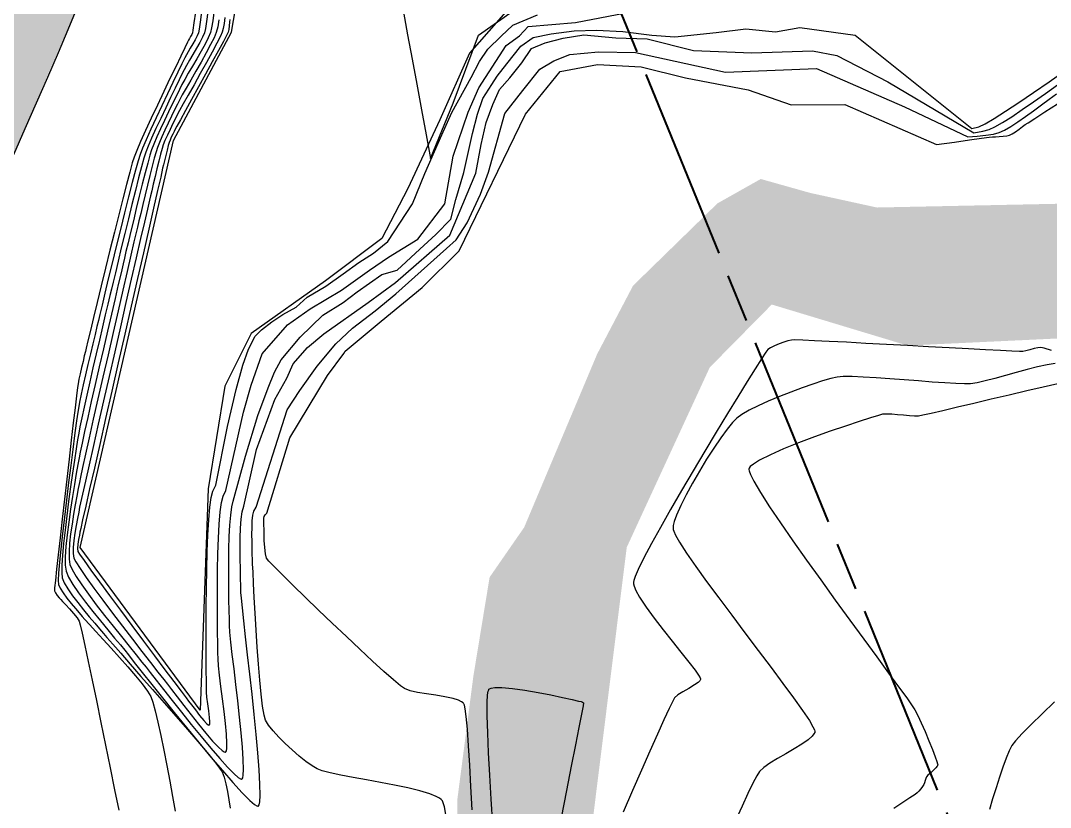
# Model space of a CAD drawing. Header units: metres. Extents: x 708941 to 724052, y 5405153 to 5413472.
# Drawn here: x 710142.2 to 710272.2, y 5412063.1 to 5412162.4 of the extents above; entities that cross this region are included whole.
import ezdxf

# ---------------------------------------------------------------- set-up
doc = ezdxf.new("R2010")
doc.units = ezdxf.units.M
doc.header["$LTSCALE"] = 12.7
doc.header["$MEASUREMENT"] = 0
doc.linetypes.add('ACAD_ISO08W100', pattern=[36, 24, -3, 6, -3])
for name, color, linetype in [('CONT-MJR1', 252, 'Continuous'), ('CONT-MNR1', 251, 'Continuous'), ('contornos2', 7, 'Continuous'), ('rio', 251, 'Continuous')]:
    doc.layers.add(name, color=color, linetype=linetype)
doc.layers.add('corte', color=214, linetype='ACAD_ISO08W100', lineweight=40)

msp = doc.modelspace()

# ---------------------------------------------------------------- hatches: boundary and pattern name
at = {"layer": 'rio'}
h = msp.add_hatch(dxfattribs=at)
h.set_pattern_fill('MUDST', color=256, scale=15, style=0)
h.paths.add_polyline_path([(709010.72, 5411936.38), (709004.98, 5411946.45), (709001.25, 5411958.08), (708996.13, 5411975.99), (709012.7, 5411962.98), (709030.78, 5411956.49), (709044.53, 5411951.18), (709074.83, 5411950.28), (709089.61, 5411951.82), (709102.43, 5411952.02), (709123.56, 5411954.63), (709134.73, 5411956.95), (709145.4, 5411956.95), (709168.41, 5411955.62), (709183.3, 5411955.53), (709187.67, 5411955.43), (709193.87, 5411958.4), (709194.56, 5411957.99), (709200.68, 5411965.39), (709203.1, 5411977.2), (709205.58, 5411984.02), (709211.33, 5411990.28), (709223.71, 5411994.78), (709231.07, 5411997.27), (709241.21, 5411994.8), (709265.58, 5411997.08), (709286.39, 5412000.38), (709297.9, 5412001.91), (709315.21, 5411997.24), (709326.72, 5411992.03), (709345.09, 5411985.93), (709355.27, 5411979.45), (709376.46, 5411975.37), (709391.72, 5411975.3), (709413.08, 5411978.61), (709438.83, 5411980.92), (709461.63, 5411986.21), (709475.6, 5411989.01), (709492.86, 5411992.74), (709503.45, 5411993.79), (709515.24, 5411993.79), (709532.63, 5411987.71), (709547.37, 5411983.51), (709564.71, 5411977.95), (709575.63, 5411973.62), (709587.68, 5411967.04), (709601.87, 5411958.6), (709607.56, 5411954.31), (709621.49, 5411940.03), (709647.9, 5411909.14), (709660.4, 5411897.76), (709669.81, 5411887.81), (709676.49, 5411876.15), (709682.2, 5411869.04), (709705.75, 5411878.05), (709736, 5411893.04), (709750.64, 5411899.41), (709758.05, 5411906.33), (709764.85, 5411916.27), (709770.13, 5411926.57), (709778.25, 5411949.25), (709785.66, 5411970.64), (709786.5, 5411979.16), (709785.1, 5411992.95), (709785.1, 5412008.74), (709787.55, 5412022.89), (709795.83, 5412039.06), (709803.3, 5412045.65), (709812.9, 5412054.28), (709814.49, 5412059.03), (709815.9, 5412060.78), (709822.13, 5412063.75), (709825.31, 5412072.01), (709847.55, 5412106.6), (709866.9, 5412128.06), (709875.05, 5412136.05), (709882.93, 5412155.32), (709888.97, 5412168.35), (709893.2, 5412182.51), (709907.24, 5412209.92), (709938.47, 5412236.97), (709971.6, 5412250.13), (709991.71, 5412252.94), (710005.1, 5412261.1), (710014.56, 5412263.33), (710040.82, 5412267.64), (710057.91, 5412266.41), (710076.56, 5412261.93), (710102.9, 5412255.3), (710112.79, 5412247.31), (710119.45, 5412240.72), (710131.28, 5412231.78), (710145.37, 5412209.63), (710149.4, 5412194.25), (710150.27, 5412166.43), (710139.83, 5412142.28), (710130.23, 5412129.69), (710126.33, 5412121.71), (710117.73, 5412100.96), (710114.13, 5412096.47), (710111.94, 5412085.44), (710111.94, 5412063.54), (710117.58, 5412054.18), (710137.74, 5412018.92), (710146.76, 5412008.05), (710171.4, 5411997.24), (710179.97, 5411993.95), (710184.25, 5412001.58), (710190.69, 5412018), (710194.77, 5412034.37), (710197.31, 5412050.49), (710197.31, 5412064.26), (710199.32, 5412079.72), (710201.37, 5412092.19), (710205.73, 5412098.48), (710214.95, 5412120.36), (710219.48, 5412128.98), (710230.13, 5412139.36), (710235.6, 5412142.44), (710241.85, 5412140.68), (710250.27, 5412138.84), (710280.27, 5412139.46), (710296.04, 5412143.18), (710311.35, 5412143.18), (710329.27, 5412144.22), (710333.88, 5412147.83), (710359.32, 5412147.31), (710368.97, 5412148.45), (710370.82, 5412151.38), (710390.46, 5412160.63), (710398.15, 5412171.03), (710408.65, 5412192.1), (710415.95, 5412204.58), (710425.69, 5412246.2), (710427.89, 5412275.36), (710429.04, 5412328.01), (710428.04, 5412335.01), (710422.46, 5412340.84), (710414.39, 5412351.33), (710395.98, 5412353.91), (710387.66, 5412360.04), (710378.34, 5412372.12), (710377.12, 5412383.36), (710377.12, 5412396.81), (710371.6, 5412397.8), (710368.77, 5412410.55), (710362.93, 5412436.03), (710362.93, 5412455.01), (710369.68, 5412482.49), (710374.05, 5412500.93), (710382.11, 5412513.13), (710396.48, 5412526.77), (710413.79, 5412540.1), (710438.62, 5412552.3), (710472.36, 5412570.37), (710507.51, 5412590.61), (710519.7, 5412579.46), (710499.92, 5412572.63), (710480.98, 5412561.98), (710445.54, 5412543.55), (710413.79, 5412532.5), (710411.05, 5412528.12), (710405.76, 5412520.43), (710394.25, 5412506.93), (710388.85, 5412494.92), (710386.47, 5412476.01), (710382.71, 5412446.17), (710388.72, 5412397.62), (710394.97, 5412383.05), (710398.02, 5412368.11), (710411.09, 5412363.15), (710426.51, 5412356), (710442.45, 5412348.49), (710447.05, 5412337.14), (710447.05, 5412315.92), (710441.78, 5412260.07), (710441.78, 5412194.92), (710437.48, 5412190.86), (710437.48, 5412179.96), (710422.82, 5412173.29), (710418.74, 5412164.82), (710409.45, 5412149.84), (710394.78, 5412136.49), (710379.86, 5412129.78), (710371.88, 5412127.03), (710311.73, 5412127.03), (710308.89, 5412124), (710254.14, 5412121.42), (710236.99, 5412126.6), (710229.16, 5412118.66), (710218.68, 5412095.96), (710213.59, 5412055.1), (710203.57, 5412019.88), (710201.34, 5412006.55), (710198.59, 5411993.54), (710194.4, 5411986.49), (710188.54, 5411983.77), (710175.67, 5411983.77), (710136.96, 5411996.55), (710120.35, 5412009.39), (710098.73, 5412043.32), (710098.73, 5412061.02), (710096.67, 5412091.87), (710100.83, 5412110.83), (710110.63, 5412117.13), (710123.77, 5412149.24), (710130.92, 5412166.36), (710128.79, 5412197.14), (710123.8, 5412211.38), (710113.15, 5412223.6), (710085.02, 5412238.46), (710058.13, 5412249.84), (710029.73, 5412249.84), (710015.06, 5412246.32), (710001.6, 5412242.56), (709992.04, 5412242.56), (709972.27, 5412238.6), (709963.64, 5412235.76), (709954.26, 5412232.26), (709954.26, 5412228.55), (709945.86, 5412220.35), (709925.83, 5412192.24), (709917.05, 5412177.32), (709899.37, 5412144.55), (709894.3, 5412133.07), (709891.48, 5412127.42), (709886.71, 5412118.47), (709886.71, 5412100.95), (709884.61, 5412095.01), (709863.2, 5412086.46), (709839.07, 5412054.84), (709818.25, 5412032.92), (709804.19, 5412017.18), (709804.19, 5411995.52), (709809.04, 5411990.11), (709796.13, 5411953.84), (709781.68, 5411916.41), (709768.27, 5411889.66), (709746.93, 5411879.08), (709713.1, 5411863.01), (709689.29, 5411855.41), (709697.02, 5411835.95), (709708.2, 5411825.46), (709725.86, 5411817.9), (709778.24, 5411813.93), (709792.75, 5411813.93), (709806.43, 5411818.64), (709820.66, 5411821.87), (709831.69, 5411824.63), (709853.8, 5411835.25), (709879.02, 5411846.88), (709921.68, 5411861.15), (709947.96, 5411871.32), (709969.09, 5411879.92), (709979.29, 5411886.02), (709982.27, 5411909.39), (709987.23, 5411923.13), (709997.03, 5411933.25), (710000.38, 5411927.93), (710000.38, 5411906.72), (709997.04, 5411893.11), (709991.96, 5411879.15), (709967.58, 5411866.46), (709951.2, 5411859.77), (709918.84, 5411852.05), (709894.39, 5411845.25), (709864.94, 5411830.28), (709840.16, 5411819.17), (709812.7, 5411811), (709801.26, 5411807.45), (709779.31, 5411803.47), (709766.14, 5411803.47), (709756.94, 5411797.7), (709737.23, 5411795.78), (709715.18, 5411796.68), (709708.1, 5411801.85), (709698.23, 5411815.71), (709693.86, 5411826.48), (709676.55, 5411857.93), (709667.66, 5411869.47), (709661.18, 5411881.7), (709649.81, 5411896.98), (709627.11, 5411919.87), (709613.01, 5411936.78), (709604.72, 5411946.98), (709591.67, 5411954.52), (709575.87, 5411964.64), (709557.6, 5411970.47), (709551.42, 5411973.23), (709538.02, 5411976.43), (709518.15, 5411979.68), (709504.01, 5411982), (709494.29, 5411985.04), (709479.8, 5411980.64), (709442.42, 5411967.64), (709425.43, 5411960.31), (709402.9, 5411951.24), (709383.6, 5411945.23), (709362.15, 5411938.26), (709331.55, 5411930.11), (709320.42, 5411924.96), (709306.56, 5411912.14), (709285.88, 5411895.62), (709279.31, 5411870.27), (709273.83, 5411857.41), (709264.69, 5411829.66), (709254.13, 5411801.64), (709246.31, 5411791.25), (709237.29, 5411777.87), (709219.52, 5411767.13), (709208.6, 5411765.29), (709203.92, 5411751.48), (709203.91, 5411735.92), (709205.94, 5411719.08), (709203.34, 5411708.78), (709199.33, 5411696.28), (709197.39, 5411684.19), (709189.35, 5411661.06), (709186.31, 5411649.66), (709173.04, 5411639.59), (709167.53, 5411621.08), (709166.78, 5411600.74), (709164.06, 5411585.63), (709162.73, 5411558.53), (709162.73, 5411546.6), (709165.95, 5411526.5), (709173.44, 5411512.03), (709050.6, 5411667.95), (709021.23, 5411751.02), (709026.33, 5411756.01), (709028.1, 5411762.18), (709028.65, 5411783.35), (709023.38, 5411795.31), (709011.24, 5411823.29), (709005.01, 5411832.77), (709001.76, 5411870.86)])

# ---------------------------------------------------------------- linework, layer by layer
at = {"layer": 'CONT-MJR1', "flags": 128}
for points, elevation in [([(710165.01, 5412163.55), (710164.83, 5412162.24), (710164.69, 5412161.33), (710164.61, 5412160.89), (710164.44, 5412160.5), (710164.19, 5412160.01), (710163.89, 5412159.48), (710163.57, 5412158.96), (710163.29, 5412158.48), (710163.08, 5412158.1), (710162.9, 5412157.72), (710162.53, 5412156.96), (710162.01, 5412155.91), (710161.39, 5412154.63), (710160.7, 5412153.19), (710159.99, 5412151.68), (710159.27, 5412150.16), (710158.6, 5412148.71), (710158.01, 5412147.4), (710157.54, 5412146.31), (710157.23, 5412145.51), (710156.99, 5412144.73), (710156.65, 5412143.54), (710156.24, 5412141.99), (710155.78, 5412140.18), (710155.28, 5412138.19), (710154.75, 5412136.07), (710154.23, 5412133.92), (710153.71, 5412131.82), (710153.23, 5412129.83), (710152.8, 5412128.03), (710152.44, 5412126.51), (710152.16, 5412125.34), (710151.98, 5412124.6), (710151.79, 5412123.81), (710151.55, 5412122.81), (710151.27, 5412121.65), (710150.97, 5412120.38), (710150.66, 5412119.05), (710150.35, 5412117.72), (710150.06, 5412116.45), (710149.81, 5412115.28), (710149.6, 5412114.27), (710149.45, 5412113.48), (710149.34, 5412112.76), (710149.18, 5412111.61), (710148.97, 5412110.09), (710148.74, 5412108.29), (710148.48, 5412106.28), (710148.21, 5412104.14), (710147.94, 5412101.93), (710147.68, 5412099.75), (710147.44, 5412097.66), (710147.23, 5412095.74), (710147.07, 5412094.07), (710146.95, 5412092.72), (710146.9, 5412091.77), (710146.92, 5412091.29), (710147.13, 5412090.8), (710147.51, 5412090.2), (710147.99, 5412089.55), (710148.53, 5412088.88), (710149.07, 5412088.25), (710149.55, 5412087.69), (710149.93, 5412087.24), (710150.26, 5412086.85), (710150.85, 5412086.21), (710151.64, 5412085.36), (710152.57, 5412084.35), (710153.6, 5412083.23), (710154.66, 5412082.06), (710155.7, 5412080.89), (710156.67, 5412079.75), (710157.51, 5412078.72), (710158.16, 5412077.83), (710158.59, 5412077.14), (710158.85, 5412076.43), (710159.15, 5412075.33), (710159.49, 5412073.9), (710159.85, 5412072.23), (710160.23, 5412070.38), (710160.61, 5412068.43), (710160.98, 5412066.44), (710161.34, 5412064.5), (710161.67, 5412062.67)], 240), ([(710168.58, 5412162.56), (710168.54, 5412162.21), (710168.49, 5412161.75), (710168.44, 5412161.3), (710168.37, 5412160.96), (710168.19, 5412160.61), (710167.76, 5412159.8), (710167.13, 5412158.64), (710166.36, 5412157.23), (710165.5, 5412155.67), (710164.61, 5412154.05), (710163.75, 5412152.49), (710162.97, 5412151.07), (710162.33, 5412149.91), (710161.88, 5412149.1), (710161.68, 5412148.73), (710161.54, 5412148.45), (710161.37, 5412148.09), (710161.18, 5412147.7), (710161.02, 5412147.34), (710160.9, 5412147.05), (710160.79, 5412146.67), (710160.64, 5412146.07), (710160.47, 5412145.39), (710160.31, 5412144.74), (710160.2, 5412144.24), (710160.09, 5412143.79), (710159.84, 5412142.67), (710159.45, 5412140.97), (710158.94, 5412138.76), (710158.34, 5412136.12), (710157.66, 5412133.13), (710156.91, 5412129.87), (710156.13, 5412126.41), (710155.31, 5412122.84), (710154.49, 5412119.23), (710153.68, 5412115.66), (710152.89, 5412112.21), (710152.15, 5412108.95), (710151.47, 5412105.97), (710150.87, 5412103.34), (710150.37, 5412101.14), (710149.99, 5412099.44), (710149.74, 5412098.33), (710149.65, 5412097.89), (710149.57, 5412097.48), (710149.47, 5412096.94), (710149.38, 5412096.36), (710149.34, 5412095.83), (710149.37, 5412095.44), (710149.59, 5412095.08), (710150.16, 5412094.28), (710151.01, 5412093.09), (710152.11, 5412091.6), (710153.37, 5412089.89), (710154.76, 5412088.02), (710156.21, 5412086.08), (710157.67, 5412084.13), (710159.08, 5412082.25), (710160.38, 5412080.52), (710161.52, 5412079.01), (710162.43, 5412077.8), (710163.07, 5412076.96), (710163.37, 5412076.56), (710163.74, 5412076.09), (710164.22, 5412075.45), (710164.76, 5412074.75), (710165.27, 5412074.12), (710165.62, 5412073.74), (710165.83, 5412073.58), (710165.93, 5412073.54), (710165.96, 5412073.55), (710165.99, 5412073.57), (710166.03, 5412073.67), (710166.05, 5412073.94), (710166.02, 5412074.47), (710165.92, 5412075.32), (710165.8, 5412076.23), (710165.68, 5412077.07), (710165.63, 5412077.69), (710165.62, 5412078.13), (710165.61, 5412079.07), (710165.6, 5412080.41), (710165.59, 5412082.09), (710165.58, 5412084.05), (710165.58, 5412086.21), (710165.59, 5412088.49), (710165.62, 5412090.84), (710165.66, 5412093.18), (710165.72, 5412095.44), (710165.8, 5412097.55), (710165.91, 5412099.43), (710166.05, 5412101.02), (710166.21, 5412102.26), (710166.41, 5412103.06), (710166.81, 5412103.81), (710168.29, 5412111.2), (710169.39, 5412115.87), (710169.39, 5412115.87), (710170.22, 5412118.95), (710170.91, 5412120.97), (710171.78, 5412122.62), (710172.56, 5412123.39), (710173.86, 5412124.41), (710175.28, 5412125.34), (710176.94, 5412126.26), (710178.35, 5412127.53), (710180.71, 5412128.93), (710182.87, 5412130.49), (710184.87, 5412131.89), (710186.69, 5412133.08), (710188.5, 5412134.56), (710191.65, 5412139.32), (710193.18, 5412143.14), (710193.18, 5412143.14), (710193.18, 5412143.14), (710193.18, 5412143.14), (710193.18, 5412143.14), (710193.18, 5412143.14), (710193.18, 5412143.14), (710193.18, 5412143.14), (710193.18, 5412143.14), (710195.32, 5412148.02), (710195.32, 5412148.02), (710195.32, 5412148.02), (710196.6, 5412150.83), (710199.04, 5412155.25), (710200.09, 5412157.25), (710200.09, 5412157.25), (710200.09, 5412157.25), (710200.09, 5412157.25), (710200.09, 5412157.25), (710201.16, 5412158.82), (710202.81, 5412160.45), (710204.29, 5412161.84), (710204.29, 5412161.84), (710204.29, 5412161.84), (710207.41, 5412163.15)], 245), ([(710199.15, 5412062.85), (710199.01, 5412065.77), (710198.86, 5412068.49), (710198.71, 5412070.92), (710198.56, 5412073), (710198.4, 5412074.63), (710198.27, 5412075.57), (710198.18, 5412076.03), (710198.12, 5412076.21), (710198.09, 5412076.26), (710198.02, 5412076.34), (710197.83, 5412076.48), (710197.44, 5412076.67), (710196.76, 5412076.89), (710195.73, 5412077.11), (710194.58, 5412077.29), (710193.4, 5412077.47), (710192.28, 5412077.65), (710191.33, 5412077.86), (710190.63, 5412078.13), (710190.11, 5412078.5), (710189.22, 5412079.25), (710188.03, 5412080.3), (710186.6, 5412081.61), (710185, 5412083.09), (710183.28, 5412084.7), (710181.51, 5412086.38), (710179.76, 5412088.05), (710178.1, 5412089.66), (710176.57, 5412091.14), (710175.26, 5412092.44), (710174.22, 5412093.49), (710173.51, 5412094.23), (710173.21, 5412094.6), (710173.06, 5412095.15), (710172.97, 5412095.93), (710172.91, 5412096.82), (710172.89, 5412097.66), (710172.89, 5412098.32), (710172.88, 5412098.66), (710172.88, 5412098.94), (710172.87, 5412099.29), (710172.88, 5412099.63), (710172.92, 5412099.87), (710173.04, 5412100.06), (710173.25, 5412100.29), (710176.14, 5412109.78), (710176.14, 5412109.78), (710176.14, 5412109.78), (710176.14, 5412109.78), (710176.14, 5412109.78), (710176.14, 5412109.78), (710176.14, 5412109.78), (710180.89, 5412117.66), (710182.95, 5412120.42), (710183.14, 5412120.71), (710183.14, 5412120.71), (710187.66, 5412124.49), (710187.66, 5412124.49), (710187.66, 5412124.49), (710187.66, 5412124.49), (710187.66, 5412124.49), (710192.84, 5412128.74), (710197.52, 5412133.36), (710197.52, 5412133.36), (710197.52, 5412133.36), (710197.52, 5412133.36), (710197.52, 5412133.36), (710197.52, 5412133.36), (710197.52, 5412133.36), (710197.52, 5412133.36), (710197.52, 5412133.36), (710197.52, 5412133.36), (710197.52, 5412133.36), (710197.52, 5412133.36), (710197.52, 5412133.36), (710197.52, 5412133.36), (710205.92, 5412150.64), (710205.92, 5412150.64), (710210.28, 5412156.01), (710215.01, 5412156.87), (710220.5, 5412156.6), (710220.5, 5412156.6), (710226.1, 5412155.21), (710234, 5412153.7), (710234, 5412153.7), (710239.42, 5412151.78), (710246.23, 5412151.82), (710246.23, 5412151.82)], 240), ([(710246.23, 5412151.82), (710246.23, 5412151.82), (710257.81, 5412146.79), (710260.05, 5412147.1), (710261.96, 5412147.36), (710263.45, 5412147.57), (710264.44, 5412147.7), (710264.85, 5412147.76), (710265.22, 5412147.78), (710265.69, 5412147.8), (710266.2, 5412147.83), (710266.66, 5412147.87), (710267.01, 5412147.95), (710267.34, 5412148.12), (710267.77, 5412148.41), (710268.23, 5412148.74), (710268.66, 5412149.07), (710269, 5412149.31), (710269.36, 5412149.54), (710270.2, 5412150.09), (710271.47, 5412150.9), (710273.07, 5412151.93)], 240), ([(710272.29, 5412120.8), (710271.38, 5412121.09), (710270.97, 5412121.19), (710270.59, 5412121.15), (710270.1, 5412121.03), (710269.56, 5412120.88), (710269.07, 5412120.75), (710268.68, 5412120.67), (710268.27, 5412120.68), (710267.3, 5412120.73), (710265.85, 5412120.8), (710263.99, 5412120.9), (710261.81, 5412121.01), (710259.39, 5412121.14), (710256.8, 5412121.28), (710254.14, 5412121.42), (710251.47, 5412121.57), (710248.87, 5412121.7), (710246.44, 5412121.83), (710244.25, 5412121.94), (710242.37, 5412122.03), (710240.9, 5412122.09), (710239.9, 5412122.13), (710239.47, 5412122.12), (710239.04, 5412122.02), (710238.5, 5412121.86), (710237.91, 5412121.64), (710237.34, 5412121.4), (710236.84, 5412121.15), (710236.49, 5412120.91), (710236.24, 5412120.57), (710235.7, 5412119.74), (710234.9, 5412118.49), (710233.89, 5412116.88), (710232.71, 5412114.97), (710231.4, 5412112.83), (710229.99, 5412110.51), (710228.52, 5412108.08), (710227.05, 5412105.6), (710225.6, 5412103.13), (710224.21, 5412100.74), (710222.93, 5412098.48), (710221.8, 5412096.43), (710220.85, 5412094.64), (710220.13, 5412093.18), (710219.75, 5412092.28), (710219.58, 5412091.79), (710219.53, 5412091.56), (710219.53, 5412091.47), (710219.54, 5412091.35), (710219.62, 5412091.06), (710219.84, 5412090.53), (710220.31, 5412089.68), (710221.14, 5412088.42), (710222.15, 5412087.03), (710223.27, 5412085.57), (710224.42, 5412084.1), (710225.53, 5412082.72), (710226.52, 5412081.47), (710227.32, 5412080.45), (710227.76, 5412079.83), (710227.96, 5412079.51), (710228.01, 5412079.38), (710228.01, 5412079.33), (710227.99, 5412079.27), (710227.91, 5412079.13), (710227.68, 5412078.91), (710227.23, 5412078.59), (710226.52, 5412078.16), (710225.78, 5412077.74), (710225.13, 5412077.33), (710224.7, 5412076.96), (710224.48, 5412076.55), (710224.03, 5412075.61), (710223.38, 5412074.2), (710222.56, 5412072.4), (710221.61, 5412070.26), (710220.55, 5412067.86), (710219.41, 5412065.27), (710218.24, 5412062.54)], 240)]:
    msp.add_lwpolyline(points, dxfattribs=dict(at, elevation=elevation))
at = {"layer": 'CONT-MNR1', "flags": 128}
for points, elevation in [([(710149.27, 5412164), (710148.13, 5412161.28), (710146.88, 5412158.35), (710145.53, 5412155.24), (710144.13, 5412152.02), (710142.69, 5412148.76), (710141.25, 5412145.49)], 238), ([(710164.22, 5412163.49), (710164.04, 5412162.14), (710163.91, 5412161.23), (710163.86, 5412160.88), (710163.77, 5412160.67), (710163.62, 5412160.42), (710163.48, 5412160.17), (710163.36, 5412159.97), (710163.22, 5412159.69), (710162.88, 5412158.98), (710162.37, 5412157.93), (710161.74, 5412156.61), (710161.01, 5412155.1), (710160.23, 5412153.46), (710159.43, 5412151.77), (710158.65, 5412150.11), (710157.93, 5412148.54), (710157.31, 5412147.16), (710156.81, 5412146.02), (710156.49, 5412145.2), (710156.26, 5412144.46), (710155.94, 5412143.29), (710155.53, 5412141.76), (710155.06, 5412139.95), (710154.55, 5412137.92), (710154, 5412135.73), (710153.44, 5412133.47), (710152.88, 5412131.19), (710152.34, 5412128.96), (710151.83, 5412126.87), (710151.37, 5412124.96), (710150.97, 5412123.32), (710150.66, 5412122.01), (710150.44, 5412121.11), (710150.34, 5412120.67), (710150.2, 5412120.12), (710150.04, 5412119.42), (710149.85, 5412118.64), (710149.67, 5412117.86), (710149.52, 5412117.16), (710149.41, 5412116.6), (710149.34, 5412116.11), (710149.22, 5412115.07), (710149.03, 5412113.56), (710148.81, 5412111.67), (710148.55, 5412109.48), (710148.27, 5412107.08), (710147.98, 5412104.57), (710147.69, 5412102.02), (710147.4, 5412099.52), (710147.13, 5412097.16), (710146.89, 5412095.02), (710146.69, 5412093.2), (710146.54, 5412091.77), (710146.45, 5412090.83), (710146.43, 5412090.46), (710146.56, 5412090.21), (710146.79, 5412089.9), (710147.04, 5412089.6), (710147.24, 5412089.37), (710147.45, 5412089.14), (710147.85, 5412088.72), (710148.34, 5412088.18), (710148.85, 5412087.61), (710149.29, 5412087.08), (710149.56, 5412086.66), (710149.69, 5412086.2), (710149.94, 5412085.14), (710150.28, 5412083.56), (710150.7, 5412081.56), (710151.19, 5412079.22), (710151.73, 5412076.62), (710152.3, 5412073.84), (710152.89, 5412070.99), (710153.47, 5412068.14), (710154.03, 5412065.37), (710154.56, 5412062.78)], 239), ([(710165.79, 5412163.52), (710165.62, 5412162.32), (710165.48, 5412161.42), (710165.36, 5412160.9), (710165.13, 5412160.35), (710164.79, 5412159.68), (710164.37, 5412158.93), (710163.92, 5412158.16), (710163.48, 5412157.42), (710163.1, 5412156.76), (710162.8, 5412156.23), (710162.56, 5412155.74), (710162.17, 5412154.94), (710161.67, 5412153.91), (710161.09, 5412152.72), (710160.47, 5412151.42), (710159.84, 5412150.09), (710159.24, 5412148.8), (710158.7, 5412147.61), (710158.27, 5412146.59), (710157.96, 5412145.81), (710157.73, 5412145.08), (710157.43, 5412143.99), (710157.06, 5412142.6), (710156.65, 5412141), (710156.21, 5412139.24), (710155.76, 5412137.4), (710155.31, 5412135.55), (710154.87, 5412133.75), (710154.47, 5412132.08), (710154.12, 5412130.61), (710153.83, 5412129.4), (710153.62, 5412128.53), (710153.43, 5412127.73), (710153.17, 5412126.63), (710152.85, 5412125.3), (710152.49, 5412123.77), (710152.1, 5412122.1), (710151.7, 5412120.36), (710151.29, 5412118.59), (710150.88, 5412116.84), (710150.51, 5412115.17), (710150.16, 5412113.64), (710149.87, 5412112.29), (710149.64, 5412111.18), (710149.49, 5412110.36), (710149.35, 5412109.53), (710149.17, 5412108.38), (710148.95, 5412106.96), (710148.72, 5412105.34), (710148.46, 5412103.59), (710148.21, 5412101.76), (710147.98, 5412099.93), (710147.76, 5412098.14), (710147.58, 5412096.46), (710147.44, 5412094.96), (710147.36, 5412093.69), (710147.34, 5412092.73), (710147.41, 5412092.12), (710147.67, 5412091.47), (710148.11, 5412090.71), (710148.7, 5412089.86), (710149.37, 5412088.98), (710150.1, 5412088.08), (710150.83, 5412087.21), (710151.52, 5412086.4), (710152.13, 5412085.69), (710152.62, 5412085.1), (710153.05, 5412084.59), (710153.79, 5412083.73), (710154.79, 5412082.59), (710155.99, 5412081.22), (710157.35, 5412079.68), (710158.8, 5412078.03), (710160.3, 5412076.32), (710161.79, 5412074.62), (710163.22, 5412072.97), (710164.54, 5412071.44), (710165.69, 5412070.08), (710166.62, 5412068.95), (710167.28, 5412068.11), (710167.61, 5412067.62), (710167.85, 5412066.97), (710168.08, 5412066.12), (710168.28, 5412065.14), (710168.46, 5412064.09), (710168.63, 5412063.03)], 241), ([(710166.57, 5412163.45), (710166.42, 5412162.39), (710166.26, 5412161.53), (710166.11, 5412160.92), (710165.84, 5412160.25), (710165.44, 5412159.45), (710164.95, 5412158.55), (710164.41, 5412157.61), (710163.85, 5412156.67), (710163.33, 5412155.79), (710162.87, 5412155), (710162.52, 5412154.35), (710162.22, 5412153.74), (710161.82, 5412152.94), (710161.35, 5412151.98), (710160.84, 5412150.93), (710160.32, 5412149.84), (710159.82, 5412148.77), (710159.36, 5412147.75), (710158.98, 5412146.85), (710158.7, 5412146.12), (710158.48, 5412145.43), (710158.2, 5412144.44), (710157.88, 5412143.21), (710157.52, 5412141.8), (710157.14, 5412140.28), (710156.76, 5412138.71), (710156.39, 5412137.16), (710156.04, 5412135.7), (710155.72, 5412134.38), (710155.46, 5412133.28), (710155.27, 5412132.46), (710155.1, 5412131.74), (710154.83, 5412130.61), (710154.49, 5412129.14), (710154.08, 5412127.38), (710153.61, 5412125.39), (710153.12, 5412123.25), (710152.6, 5412121.01), (710152.08, 5412118.74), (710151.56, 5412116.49), (710151.08, 5412114.35), (710150.63, 5412112.36), (710150.23, 5412110.59), (710149.91, 5412109.11), (710149.67, 5412107.97), (710149.53, 5412107.25), (710149.38, 5412106.4), (710149.19, 5412105.26), (710148.96, 5412103.9), (710148.71, 5412102.38), (710148.46, 5412100.78), (710148.23, 5412099.14), (710148.03, 5412097.55), (710147.88, 5412096.07), (710147.8, 5412094.77), (710147.8, 5412093.7), (710147.9, 5412092.95), (710148.2, 5412092.21), (710148.74, 5412091.28), (710149.47, 5412090.21), (710150.33, 5412089.05), (710151.26, 5412087.86), (710152.23, 5412086.67), (710153.17, 5412085.54), (710154.03, 5412084.51), (710154.76, 5412083.64), (710155.3, 5412082.97), (710155.76, 5412082.39), (710156.51, 5412081.44), (710157.52, 5412080.17), (710158.72, 5412078.66), (710160.09, 5412076.95), (710161.56, 5412075.12), (710163.1, 5412073.23), (710164.65, 5412071.33), (710166.18, 5412069.5), (710167.64, 5412067.79), (710168.97, 5412066.27), (710170.14, 5412064.99), (710171.09, 5412064.03), (710171.67, 5412063.53), (710171.98, 5412063.33), (710172.12, 5412063.29), (710172.17, 5412063.3), (710172.21, 5412063.33), (710172.28, 5412063.47), (710172.35, 5412063.84), (710172.39, 5412064.65), (710172.36, 5412066.07), (710172.26, 5412067.88), (710172.1, 5412070.01), (710171.89, 5412072.36), (710171.64, 5412074.86), (710171.37, 5412077.42), (710171.09, 5412079.96), (710170.82, 5412082.4), (710170.56, 5412084.67), (710170.33, 5412086.67), (710170.15, 5412088.32), (710170.03, 5412089.55), (710169.98, 5412090.27), (710169.96, 5412091.06), (710169.93, 5412092.07), (710169.9, 5412093.24), (710169.87, 5412094.52), (710169.86, 5412095.84), (710169.88, 5412097.16), (710169.92, 5412098.4), (710170, 5412099.52), (710170.13, 5412100.45), (710170.32, 5412101.15), (710171.92, 5412108.32), (710171.92, 5412108.32), (710171.92, 5412108.32), (710171.92, 5412108.32), (710171.92, 5412108.32), (710171.92, 5412108.32), (710171.92, 5412108.32), (710171.92, 5412108.32), (710174.25, 5412114.61), (710175.78, 5412117.31), (710176.55, 5412119.1), (710178.36, 5412121.18), (710180.45, 5412122.91), (710186.05, 5412126.85), (710186.05, 5412126.85), (710186.05, 5412126.85), (710186.05, 5412126.85), (710186.05, 5412126.85), (710186.05, 5412126.85), (710186.05, 5412126.85), (710189.47, 5412129.37), (710196.34, 5412135.36), (710196.34, 5412135.36), (710196.34, 5412135.36), (710196.34, 5412135.36), (710196.34, 5412135.36), (710196.34, 5412135.36), (710196.34, 5412135.36), (710196.34, 5412135.36), (710196.34, 5412135.36), (710196.34, 5412135.36), (710196.34, 5412135.36), (710196.34, 5412135.36), (710196.34, 5412135.36), (710199.64, 5412143.18), (710199.64, 5412143.18), (710199.64, 5412143.18), (710200.3, 5412146.81), (710200.93, 5412149.57), (710201.78, 5412151.83), (710202.62, 5412153.75), (710203.92, 5412155.22), (710205.45, 5412157.08), (710206.66, 5412158.92), (710208.38, 5412159.62), (710210.67, 5412160.2), (710213.28, 5412160.64), (710217.3, 5412160.26), (710221.24, 5412160.13), (710227.1, 5412158.67), (710234.47, 5412158.36), (710242.14, 5412158.61), (710245.22, 5412158.03), (710251.64, 5412154.7), (710251.64, 5412154.7)], 242), ([(710167.93, 5412162.81), (710167.84, 5412162.08), (710167.74, 5412161.44), (710167.61, 5412160.95), (710167.39, 5412160.45), (710166.95, 5412159.59), (710166.34, 5412158.45), (710165.62, 5412157.14), (710164.83, 5412155.74), (710164.05, 5412154.34), (710163.31, 5412153.03), (710162.69, 5412151.92), (710162.22, 5412151.08), (710161.96, 5412150.61), (710161.71, 5412150.09), (710161.38, 5412149.43), (710161.02, 5412148.69), (710160.68, 5412147.95), (710160.38, 5412147.28), (710160.17, 5412146.74), (710160.02, 5412146.27), (710159.83, 5412145.56), (710159.61, 5412144.69), (710159.37, 5412143.73), (710159.13, 5412142.74), (710158.9, 5412141.8), (710158.71, 5412140.96), (710158.55, 5412140.31), (710158.42, 5412139.76), (710158.16, 5412138.64), (710157.79, 5412137), (710157.31, 5412134.94), (710156.76, 5412132.51), (710156.13, 5412129.8), (710155.46, 5412126.87), (710154.76, 5412123.8), (710154.04, 5412120.65), (710153.32, 5412117.51), (710152.62, 5412114.44), (710151.96, 5412111.51), (710151.34, 5412108.8), (710150.79, 5412106.37), (710150.33, 5412104.31), (710149.97, 5412102.68), (710149.72, 5412101.56), (710149.61, 5412101.01), (710149.49, 5412100.38), (710149.34, 5412099.6), (710149.18, 5412098.71), (710149.02, 5412097.76), (710148.89, 5412096.83), (710148.81, 5412095.95), (710148.8, 5412095.2), (710148.88, 5412094.61), (710149.12, 5412094.12), (710149.66, 5412093.28), (710150.44, 5412092.15), (710151.42, 5412090.79), (710152.54, 5412089.28), (710153.76, 5412087.66), (710155.02, 5412086), (710156.27, 5412084.36), (710157.47, 5412082.81), (710158.56, 5412081.41), (710159.49, 5412080.21), (710160.22, 5412079.29), (710160.68, 5412078.7), (710161.21, 5412078.03), (710161.92, 5412077.11), (710162.75, 5412076.02), (710163.67, 5412074.84), (710164.61, 5412073.65), (710165.54, 5412072.51), (710166.39, 5412071.52), (710167.12, 5412070.74), (710167.59, 5412070.32), (710167.85, 5412070.15), (710167.98, 5412070.12), (710168.03, 5412070.13), (710168.07, 5412070.16), (710168.14, 5412070.28), (710168.2, 5412070.59), (710168.21, 5412071.25), (710168.15, 5412072.37), (710168.02, 5412073.74), (710167.85, 5412075.26), (710167.65, 5412076.84), (710167.45, 5412078.39), (710167.27, 5412079.81), (710167.14, 5412081), (710167.08, 5412081.88), (710167.06, 5412082.63), (710167.04, 5412083.79), (710167.02, 5412085.28), (710167.01, 5412087.03), (710167, 5412088.97), (710167, 5412091.02), (710167.02, 5412093.11), (710167.06, 5412095.16), (710167.13, 5412097.12), (710167.22, 5412098.89), (710167.35, 5412100.42), (710167.51, 5412101.62), (710167.71, 5412102.42), (710168.08, 5412103.12), (710170.29, 5412113.01), (710171.25, 5412116.42), (710171.25, 5412116.42), (710171.25, 5412116.42), (710172.66, 5412120.36), (710175.86, 5412124.04), (710178.7, 5412126.07), (710178.7, 5412126.07), (710178.7, 5412126.07), (710178.7, 5412126.07), (710178.7, 5412126.07), (710178.7, 5412126.07), (710178.7, 5412126.07), (710178.7, 5412126.07), (710178.7, 5412126.07), (710182.65, 5412128.43), (710186.19, 5412130.94), (710188.62, 5412132.58), (710188.62, 5412132.58), (710188.62, 5412132.58), (710188.62, 5412132.58), (710188.62, 5412132.58), (710188.62, 5412132.58), (710188.62, 5412132.58), (710188.62, 5412132.58), (710188.62, 5412132.58), (710188.62, 5412132.58), (710188.62, 5412132.58), (710192.3, 5412134.85), (710192.3, 5412134.85), (710192.3, 5412134.85), (710192.3, 5412134.85), (710192.3, 5412134.85), (710195.71, 5412139.31), (710195.71, 5412139.31), (710196.76, 5412145.33), (710196.76, 5412145.33), (710196.76, 5412145.33), (710196.76, 5412145.33), (710196.76, 5412145.33), (710196.76, 5412145.33), (710196.76, 5412145.33), (710198.66, 5412150.87), (710199.99, 5412153.96), (710203.44, 5412159.28), (710205.15, 5412160.5), (710206.24, 5412161.67), (710212.23, 5412162.2), (710220.55, 5412163.8)], 244), ([(710190.49, 5412163.51), (710191.01, 5412160.64), (710191.57, 5412157.57), (710192.16, 5412154.39), (710192.75, 5412151.18), (710193.34, 5412148.03), (710193.9, 5412145.02), (710196.78, 5412152), (710199.98, 5412160.59), (710204.35, 5412163.65)], 246), ([(710167.2, 5412162.53), (710167.04, 5412161.63), (710166.86, 5412160.93), (710166.59, 5412160.27), (710166.15, 5412159.39), (710165.59, 5412158.34), (710164.95, 5412157.2), (710164.28, 5412156.03), (710163.63, 5412154.91), (710163.04, 5412153.9), (710162.56, 5412153.07), (710162.24, 5412152.48), (710161.95, 5412151.9), (710161.59, 5412151.17), (710161.19, 5412150.35), (710160.77, 5412149.48), (710160.36, 5412148.61), (710159.98, 5412147.78), (710159.67, 5412147.04), (710159.43, 5412146.43), (710159.25, 5412145.87), (710159.03, 5412145.05), (710158.76, 5412144.04), (710158.47, 5412142.89), (710158.17, 5412141.67), (710157.87, 5412140.42), (710157.58, 5412139.21), (710157.32, 5412138.1), (710157.09, 5412137.14), (710156.91, 5412136.38), (710156.75, 5412135.7), (710156.47, 5412134.49), (710156.08, 5412132.81), (710155.6, 5412130.76), (710155.06, 5412128.41), (710154.46, 5412125.82), (710153.83, 5412123.08), (710153.19, 5412120.27), (710152.54, 5412117.45), (710151.92, 5412114.71), (710151.33, 5412112.13), (710150.8, 5412109.77), (710150.34, 5412107.71), (710149.97, 5412106.04), (710149.7, 5412104.82), (710149.57, 5412104.13), (710149.43, 5412103.38), (710149.26, 5412102.42), (710149.06, 5412101.32), (710148.85, 5412100.13), (710148.65, 5412098.89), (710148.47, 5412097.65), (710148.34, 5412096.47), (710148.28, 5412095.4), (710148.28, 5412094.48), (710148.39, 5412093.78), (710148.65, 5412093.16), (710149.16, 5412092.3), (710149.87, 5412091.24), (710150.74, 5412090.03), (710151.71, 5412088.72), (710152.76, 5412087.37), (710153.83, 5412086.01), (710154.88, 5412084.69), (710155.86, 5412083.47), (710156.74, 5412082.38), (710157.47, 5412081.49), (710157.99, 5412080.83), (710158.51, 5412080.18), (710159.26, 5412079.22), (710160.2, 5412078.02), (710161.28, 5412076.65), (710162.47, 5412075.16), (710163.7, 5412073.62), (710164.95, 5412072.09), (710166.16, 5412070.63), (710167.29, 5412069.32), (710168.29, 5412068.21), (710169.12, 5412067.36), (710169.64, 5412066.92), (710169.92, 5412066.74), (710170.05, 5412066.71), (710170.1, 5412066.71), (710170.14, 5412066.74), (710170.21, 5412066.87), (710170.27, 5412067.21), (710170.31, 5412067.92), (710170.27, 5412069.17), (710170.17, 5412070.74), (710170, 5412072.55), (710169.8, 5412074.53), (710169.57, 5412076.58), (710169.33, 5412078.64), (710169.1, 5412080.61), (710168.88, 5412082.43), (710168.71, 5412083.99), (710168.58, 5412085.24), (710168.53, 5412086.08), (710168.51, 5412086.9), (710168.48, 5412088), (710168.46, 5412089.33), (710168.44, 5412090.83), (710168.43, 5412092.44), (710168.43, 5412094.09), (710168.45, 5412095.74), (710168.5, 5412097.32), (710168.57, 5412098.77), (710168.68, 5412100.04), (710168.82, 5412101.06), (710169.01, 5412101.78), (710170.53, 5412107.46), (710170.53, 5412107.46), (710170.53, 5412107.46), (710170.53, 5412107.46), (710170.53, 5412107.46), (710170.53, 5412107.46), (710170.53, 5412107.46), (710170.53, 5412107.46), (710172.1, 5412112.6), (710173.39, 5412116.1), (710173.39, 5412116.1), (710174.23, 5412118.05), (710175.07, 5412119.64), (710177.46, 5412122.5), (710180.32, 5412125.26), (710182.89, 5412126.84), (710184.66, 5412128.22), (710187.77, 5412130.38), (710189.71, 5412130.93), (710189.71, 5412130.93), (710189.71, 5412130.93), (710189.71, 5412130.93), (710192.54, 5412133.59), (710192.54, 5412133.59), (710192.54, 5412133.59), (710192.54, 5412133.59), (710192.54, 5412133.59), (710192.54, 5412133.59), (710192.54, 5412133.59), (710192.54, 5412133.59), (710192.54, 5412133.59), (710194.56, 5412135.45), (710194.56, 5412135.45), (710196.47, 5412137.36), (710197.12, 5412139.87), (710198.13, 5412143.26), (710199.2, 5412148.16), (710199.2, 5412148.16), (710199.2, 5412148.16), (710199.2, 5412148.16), (710199.2, 5412148.16), (710199.2, 5412148.16), (710199.2, 5412148.16), (710199.2, 5412148.16), (710199.86, 5412150.6), (710200.52, 5412152.58), (710201.66, 5412154.38), (710202.34, 5412155.4), (710203.56, 5412156.99), (710205.32, 5412159.21), (710206.85, 5412160.28), (710209.14, 5412160.74), (710212.05, 5412161.12), (710214.88, 5412161.2), (710218.17, 5412161.04), (710221.84, 5412160.59), (710224.75, 5412160.36), (710229.98, 5412160.91), (710233.72, 5412161.4), (710237.45, 5412160.99), (710240.53, 5412161.56), (710247.51, 5412160.59), (710247.51, 5412160.59)], 243), ([(710247.51, 5412160.59), (710247.51, 5412160.59), (710262.25, 5412148.81), (710263.14, 5412149.04), (710263.93, 5412149.41), (710265.07, 5412150.07), (710266.52, 5412150.98), (710268.2, 5412152.08), (710270.05, 5412153.34), (710272.02, 5412154.7), (710274.04, 5412156.12)], 243), ([(710195.85, 5412062.24), (710195.67, 5412063.21), (710195.52, 5412063.73), (710195.41, 5412063.97), (710195.35, 5412064.05), (710195.27, 5412064.13), (710195.06, 5412064.3), (710194.62, 5412064.54), (710193.83, 5412064.86), (710192.55, 5412065.24), (710191.04, 5412065.61), (710189.36, 5412065.96), (710187.6, 5412066.3), (710185.83, 5412066.62), (710184.13, 5412066.93), (710182.58, 5412067.22), (710181.25, 5412067.49), (710180.23, 5412067.75), (710179.6, 5412067.99), (710178.95, 5412068.39), (710178.18, 5412068.95), (710177.33, 5412069.63), (710176.45, 5412070.39), (710175.57, 5412071.2), (710174.75, 5412072.02), (710174.03, 5412072.81), (710173.46, 5412073.53), (710173.08, 5412074.15), (710172.89, 5412074.8), (710172.71, 5412075.92), (710172.53, 5412077.42), (710172.36, 5412079.22), (710172.19, 5412081.22), (710172.04, 5412083.35), (710171.9, 5412085.52), (710171.77, 5412087.64), (710171.66, 5412089.62), (710171.57, 5412091.38), (710171.5, 5412092.83), (710171.45, 5412093.89), (710171.43, 5412094.47), (710171.41, 5412095.07), (710171.39, 5412095.83), (710171.37, 5412096.69), (710171.36, 5412097.59), (710171.37, 5412098.48), (710171.41, 5412099.31), (710171.49, 5412100), (710171.62, 5412100.51), (710171.9, 5412101.02), (710175.8, 5412113.29), (710177.4, 5412115.77), (710179.59, 5412118.84), (710181.94, 5412121.66), (710184.07, 5412123.6), (710186.94, 5412125.82), (710189.53, 5412127.95), (710189.53, 5412127.95), (710189.53, 5412127.95), (710189.53, 5412127.95), (710189.53, 5412127.95), (710189.53, 5412127.95), (710189.53, 5412127.95), (710189.53, 5412127.95), (710189.53, 5412127.95), (710189.53, 5412127.95), (710189.53, 5412127.95), (710189.53, 5412127.95), (710189.53, 5412127.95), (710189.53, 5412127.95), (710189.53, 5412127.95), (710195.91, 5412133.68), (710197.13, 5412134.78), (710198.53, 5412136.92), (710200.21, 5412140.51), (710201.24, 5412143.3), (710203.29, 5412150.69), (710205.55, 5412153.59), (710205.55, 5412153.59), (710207.7, 5412156.28), (710209.47, 5412157.35), (710211.49, 5412158.13), (710215.13, 5412158.5), (710219.79, 5412158.41), (710231.17, 5412155.9), (710242.64, 5412156.37), (710242.64, 5412156.37), (710253.73, 5412151.54), (710253.73, 5412151.54)], 241), ([(710251.64, 5412154.7), (710251.64, 5412154.7), (710262.5, 5412148.27), (710263.62, 5412148.46), (710264.43, 5412148.67), (710265.14, 5412149), (710266.11, 5412149.56), (710267.28, 5412150.3), (710268.61, 5412151.19), (710270.05, 5412152.18), (710271.55, 5412153.24), (710273.06, 5412154.32)], 242), ([(710253.73, 5412151.54), (710253.73, 5412151.54), (710261.73, 5412147.77), (710262.92, 5412147.85), (710264.02, 5412147.96), (710264.98, 5412148.11), (710265.72, 5412148.31), (710266.36, 5412148.6), (710267.16, 5412149.06), (710268.06, 5412149.65), (710269.03, 5412150.33), (710270.05, 5412151.06), (710271.06, 5412151.81), (710272.03, 5412152.53), (710272.92, 5412153.2)], 241), ([(710272.79, 5412119.15), (710271.76, 5412118.99), (710270.56, 5412118.72), (710269.24, 5412118.38), (710267.86, 5412118.01), (710266.49, 5412117.63), (710265.16, 5412117.27), (710263.95, 5412116.95), (710262.92, 5412116.72), (710262.1, 5412116.6), (710261.34, 5412116.58), (710260.24, 5412116.62), (710258.85, 5412116.7), (710257.25, 5412116.82), (710255.52, 5412116.95), (710253.71, 5412117.09), (710251.9, 5412117.23), (710250.16, 5412117.35), (710248.55, 5412117.45), (710247.15, 5412117.5), (710246.02, 5412117.5), (710245.23, 5412117.43), (710244.44, 5412117.26), (710243.4, 5412116.96), (710242.18, 5412116.57), (710240.82, 5412116.1), (710239.39, 5412115.56), (710237.95, 5412114.99), (710236.55, 5412114.41), (710235.26, 5412113.82), (710234.12, 5412113.26), (710233.21, 5412112.74), (710232.57, 5412112.28), (710232.04, 5412111.73), (710231.36, 5412110.87), (710230.56, 5412109.77), (710229.68, 5412108.48), (710228.77, 5412107.07), (710227.85, 5412105.57), (710226.98, 5412104.07), (710226.18, 5412102.6), (710225.49, 5412101.24), (710224.97, 5412100.03), (710224.68, 5412099.22), (710224.56, 5412098.72), (710224.53, 5412098.44), (710224.53, 5412098.32), (710224.54, 5412098.23), (710224.61, 5412097.99), (710224.84, 5412097.5), (710225.33, 5412096.63), (710226.23, 5412095.23), (710227.4, 5412093.55), (710228.77, 5412091.65), (710230.3, 5412089.58), (710231.93, 5412087.39), (710233.6, 5412085.17), (710235.28, 5412082.95), (710236.9, 5412080.8), (710238.4, 5412078.78), (710239.75, 5412076.95), (710240.88, 5412075.37), (710241.74, 5412074.09), (710242.19, 5412073.33), (710242.39, 5412072.93), (710242.44, 5412072.76), (710242.44, 5412072.7), (710242.41, 5412072.61), (710242.32, 5412072.42), (710242.08, 5412072.12), (710241.59, 5412071.69), (710240.78, 5412071.12), (710239.8, 5412070.53), (710238.76, 5412069.92), (710237.72, 5412069.32), (710236.76, 5412068.74), (710235.98, 5412068.19), (710235.45, 5412067.68), (710235.11, 5412067.14), (710234.61, 5412066.19), (710233.98, 5412064.89), (710233.24, 5412063.31), (710232.43, 5412061.51)], 241), ([(710273.09, 5412116.6), (710271.25, 5412116.18), (710269.18, 5412115.7), (710266.97, 5412115.18), (710264.71, 5412114.64), (710262.5, 5412114.12), (710260.43, 5412113.63), (710258.6, 5412113.19), (710257.11, 5412112.85), (710256.06, 5412112.62), (710255.53, 5412112.52), (710255.02, 5412112.52), (710254.37, 5412112.56), (710253.63, 5412112.63), (710252.87, 5412112.7), (710252.14, 5412112.76), (710251.5, 5412112.78), (710250.99, 5412112.75), (710250.47, 5412112.61), (710249.44, 5412112.3), (710248.02, 5412111.84), (710246.29, 5412111.27), (710244.38, 5412110.61), (710242.37, 5412109.89), (710240.38, 5412109.13), (710238.49, 5412108.38), (710236.82, 5412107.64), (710235.46, 5412106.96), (710234.67, 5412106.47), (710234.28, 5412106.15), (710234.14, 5412105.96), (710234.1, 5412105.87), (710234.09, 5412105.8), (710234.12, 5412105.6), (710234.29, 5412105.15), (710234.73, 5412104.29), (710235.58, 5412102.86), (710236.72, 5412101.09), (710238.1, 5412099.04), (710239.67, 5412096.78), (710241.38, 5412094.36), (710243.18, 5412091.84), (710245.01, 5412089.3), (710246.83, 5412086.79), (710248.6, 5412084.38), (710250.25, 5412082.13), (710251.74, 5412080.1), (710253.01, 5412078.36), (710254.03, 5412076.96), (710254.73, 5412075.97), (710255.06, 5412075.46), (710255.42, 5412074.75), (710255.86, 5412073.8), (710256.34, 5412072.71), (710256.83, 5412071.56), (710257.27, 5412070.47), (710257.63, 5412069.52), (710257.83, 5412068.94), (710257.92, 5412068.64), (710257.94, 5412068.52), (710257.94, 5412068.48), (710257.92, 5412068.44), (710257.87, 5412068.33), (710257.72, 5412068.14), (710257.45, 5412067.87), (710257.06, 5412067.51), (710256.71, 5412067.21), (710256.53, 5412067.02), (710256.44, 5412066.81), (710256.35, 5412066.53), (710256.26, 5412066.24), (710256.17, 5412066.02), (710256.03, 5412065.8), (710255.8, 5412065.5), (710255.56, 5412065.2), (710255.35, 5412064.98), (710255.08, 5412064.79), (710254.44, 5412064.37), (710253.52, 5412063.76), (710252.39, 5412063.02)], 242), ([(710201.78, 5412061), (710201.57, 5412064.17), (710201.39, 5412067.2), (710201.24, 5412070.03), (710201.13, 5412072.55), (710201.07, 5412074.7), (710201.07, 5412076.39), (710201.12, 5412077.35), (710201.18, 5412077.82), (710201.25, 5412078), (710201.28, 5412078.05), (710201.36, 5412078.1), (710201.58, 5412078.19), (710202.04, 5412078.26), (710202.9, 5412078.27), (710204.26, 5412078.15), (710205.83, 5412077.93), (710207.48, 5412077.65), (710209.1, 5412077.33), (710210.58, 5412077.02), (710211.79, 5412076.75), (710212.61, 5412076.56), (710212.92, 5412076.49), (710213.09, 5412076.42), (710213.23, 5412076.34), (710213.16, 5412075.96), (710212.96, 5412074.91), (710212.63, 5412073.24), (710212.2, 5412071.03), (710211.68, 5412068.34), (710211.08, 5412065.26), (710210.41, 5412061.84)], 239), ([(710272.69, 5412076.45), (710271.13, 5412074.95), (710269.76, 5412073.6), (710268.62, 5412072.46), (710267.78, 5412071.56), (710267.32, 5412070.97), (710266.96, 5412070.29), (710266.58, 5412069.35), (710266.17, 5412068.22), (710265.74, 5412066.95), (710265.31, 5412065.6), (710264.88, 5412064.22), (710264.46, 5412062.88)], 243)]:
    msp.add_lwpolyline(points, dxfattribs=dict(at, elevation=elevation))
at = {"layer": 'contornos2', "color": 30}
for points in [[(710165.83, 5412103.34), (710164.84, 5412075.4), (710149.67, 5412095.96), (710161.47, 5412147.29), (710168.77, 5412160.97), (710172.45, 5412182.32), (710162.31, 5412202.59), (710162.31, 5412202.59), (710162.31, 5412202.59), (710153.67, 5412224.3), (710148.77, 5412231.65), (710132.49, 5412243.88)], [(710236.75, 5412175.14), (710236.75, 5412175.14), (710228.85, 5412171.61), (710213.16, 5412168.1), (710204.64, 5412164.94), (710198.83, 5412158.3), (710195.08, 5412149.91), (710191.06, 5412141.26), (710187.77, 5412134.91), (710180.64, 5412129.6), (710171.28, 5412122.95), (710167.95, 5412116.3), (710165.83, 5412103.34)]]:
    msp.add_lwpolyline(points, dxfattribs=at)
at = {"layer": 'corte', "color": 6, "ltscale": 0.08}
msp.add_line((710313.11, 5411929.81), (710168.78, 5412284.24), dxfattribs=at)
msp.add_line((710313.11, 5411929.81), (710168.78, 5412284.24), dxfattribs=at)

doc.saveas('drawing.dxf')
